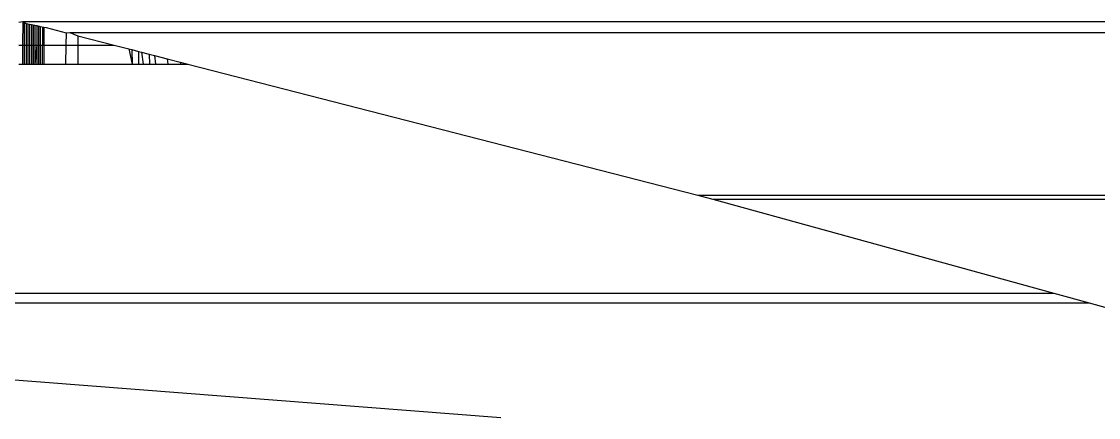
# Model space of a CAD drawing. Extents: x -24961 to 905641, y -154323 to 635957.
# Drawn here: x 395514.19 to 395533.73, y -131270.4 to -131263.22 of the extents above; entities that cross this region are included whole.
import ezdxf

# ---------------------------------------------------------------- set-up
doc = ezdxf.new("R2010")
doc.units = 0
doc.header["$LTSCALE"] = 1000
doc.header["$MEASUREMENT"] = 0

msp = doc.modelspace()

# ---------------------------------------------------------------- linework, layer by layer
for p, q in [((395514.141, -131263.226), (395514.21, -131263.217)), ((395514.21, -131263.217), (395514.207, -131263.644)), ((395514.21, -131263.217), (395557.084, -131263.217)), ((395514.21, -131263.217), (395514.27, -131263.253)), ((395514.237, -131263.246), (395514.237, -131263.988)), ((395514.27, -131263.253), (395514.27, -131263.644)), ((395514.27, -131263.253), (395514.334, -131263.266)), ((395514.302, -131263.259), (395514.302, -131263.988)), ((395514.334, -131263.266), (395514.334, -131263.644)), ((395514.334, -131263.266), (395514.367, -131263.272)), ((395514.367, -131263.272), (395514.367, -131263.644)), ((395514.367, -131263.272), (395514.431, -131263.285)), ((395514.399, -131263.279), (395514.399, -131263.988)), ((395514.431, -131263.285), (395514.431, -131263.644)), ((395514.431, -131263.285), (395514.464, -131263.292)), ((395514.464, -131263.292), (395514.464, -131263.644)), ((395514.464, -131263.292), (395514.528, -131263.305)), ((395514.496, -131263.298), (395514.496, -131263.988)), ((395514.528, -131263.305), (395514.528, -131263.644)), ((395514.528, -131263.305), (395514.593, -131263.318)), ((395514.567, -131263.313), (395514.561, -131263.988)), ((395514.567, -131263.313), (395514.593, -131263.644)), ((395514.593, -131263.318), (395514.593, -131263.644)), ((395514.593, -131263.318), (395514.636, -131263.327)), ((395514.636, -131263.327), (395514.999, -131263.42)), ((395514.999, -131263.42), (395514.995, -131263.644)), ((395514.999, -131263.42), (395515.064, -131263.414)), ((395515.064, -131263.414), (395558.02, -131263.414)), ((395515.064, -131263.414), (395515.209, -131263.474)), ((395515.209, -131263.474), (395515.209, -131263.644)), ((395515.209, -131263.474), (395515.869, -131263.644)), ((395514.141, -131263.644), (395514.207, -131263.644)), ((395514.207, -131263.644), (395514.205, -131263.988)), ((395514.207, -131263.644), (395514.27, -131263.644)), ((395514.27, -131263.644), (395514.27, -131263.988)), ((395514.27, -131263.644), (395514.334, -131263.644)), ((395514.334, -131263.644), (395514.334, -131263.988)), ((395514.334, -131263.644), (395514.367, -131263.644)), ((395514.367, -131263.644), (395514.367, -131263.988)), ((395514.367, -131263.644), (395514.431, -131263.644)), ((395514.431, -131263.644), (395514.431, -131263.988)), ((395514.464, -131263.644), (395514.431, -131263.988)), ((395514.431, -131263.644), (395514.464, -131263.644)), ((395514.464, -131263.644), (395514.464, -131263.988)), ((395514.464, -131263.644), (395514.528, -131263.644)), ((395514.528, -131263.644), (395514.528, -131263.988)), ((395514.528, -131263.644), (395514.593, -131263.644)), ((395514.593, -131263.644), (395514.593, -131263.988)), ((395514.593, -131263.644), (395514.995, -131263.644)), ((395514.995, -131263.644), (395514.989, -131263.988)), ((395514.995, -131263.644), (395515.209, -131263.644)), ((395515.209, -131263.644), (395515.209, -131263.988)), ((395515.209, -131263.644), (395515.869, -131263.644)), ((395515.869, -131263.644), (395516.134, -131263.713)), ((395516.134, -131263.713), (395516.193, -131263.988)), ((395516.134, -131263.713), (395516.187, -131263.726)), ((395516.187, -131263.726), (395516.193, -131263.988)), ((395516.187, -131263.726), (395516.309, -131263.758)), ((395516.309, -131263.758), (395516.309, -131263.988)), ((395516.309, -131263.758), (395516.367, -131263.773)), ((395516.367, -131263.773), (395516.396, -131263.988)), ((395516.367, -131263.773), (395516.503, -131263.808)), ((395516.503, -131263.808), (395516.508, -131263.988)), ((395516.503, -131263.808), (395516.6, -131263.833)), ((395516.6, -131263.833), (395516.621, -131263.988)), ((395516.6, -131263.833), (395516.833, -131263.893)), ((395514.141, -131263.988), (395514.205, -131263.988)), ((395514.205, -131263.988), (395514.27, -131263.988)), ((395514.27, -131263.988), (395514.334, -131263.988)), ((395514.334, -131263.988), (395514.367, -131263.988)), ((395514.367, -131263.988), (395514.431, -131263.988)), ((395514.431, -131263.988), (395514.464, -131263.988)), ((395514.464, -131263.988), (395514.528, -131263.988)), ((395514.528, -131263.988), (395514.593, -131263.988)), ((395514.593, -131263.988), (395514.989, -131263.988)), ((395514.989, -131263.988), (395515.209, -131263.988)), ((395515.209, -131263.988), (395516.193, -131263.988)), ((395516.193, -131263.988), (395516.309, -131263.988)), ((395516.309, -131263.988), (395516.396, -131263.988)), ((395516.396, -131263.988), (395516.508, -131263.988)), ((395516.508, -131263.988), (395516.621, -131263.988)), ((395516.621, -131263.988), (395516.846, -131263.988)), ((395516.833, -131263.893), (395516.846, -131263.988)), ((395516.833, -131263.893), (395517.066, -131263.953)), ((395516.846, -131263.988), (395517.071, -131263.988)), ((395517.066, -131263.953), (395517.071, -131263.988)), ((395517.066, -131263.953), (395517.204, -131263.988)), ((395517.071, -131263.988), (395517.204, -131263.988)), ((395517.204, -131263.988), (395526.456, -131266.369)), ((395526.456, -131266.369), (395564.329, -131266.369)), ((395526.456, -131266.369), (395526.592, -131266.406)), ((395526.592, -131266.406), (395526.728, -131266.441)), ((395526.728, -131266.441), (395564.485, -131266.441)), ((395526.728, -131266.441), (395532.919, -131268.146)), ((395496.027, -131268.146), (395532.919, -131268.146)), ((395532.919, -131268.146), (395533.558, -131268.321)), ((395496.019, -131268.321), (395533.558, -131268.321)), ((395496.019, -131268.321), (395522.882, -131270.4)), ((395533.558, -131268.321), (395534.958, -131268.706))]:
    msp.add_line(p, q)

doc.saveas('drawing.dxf')
